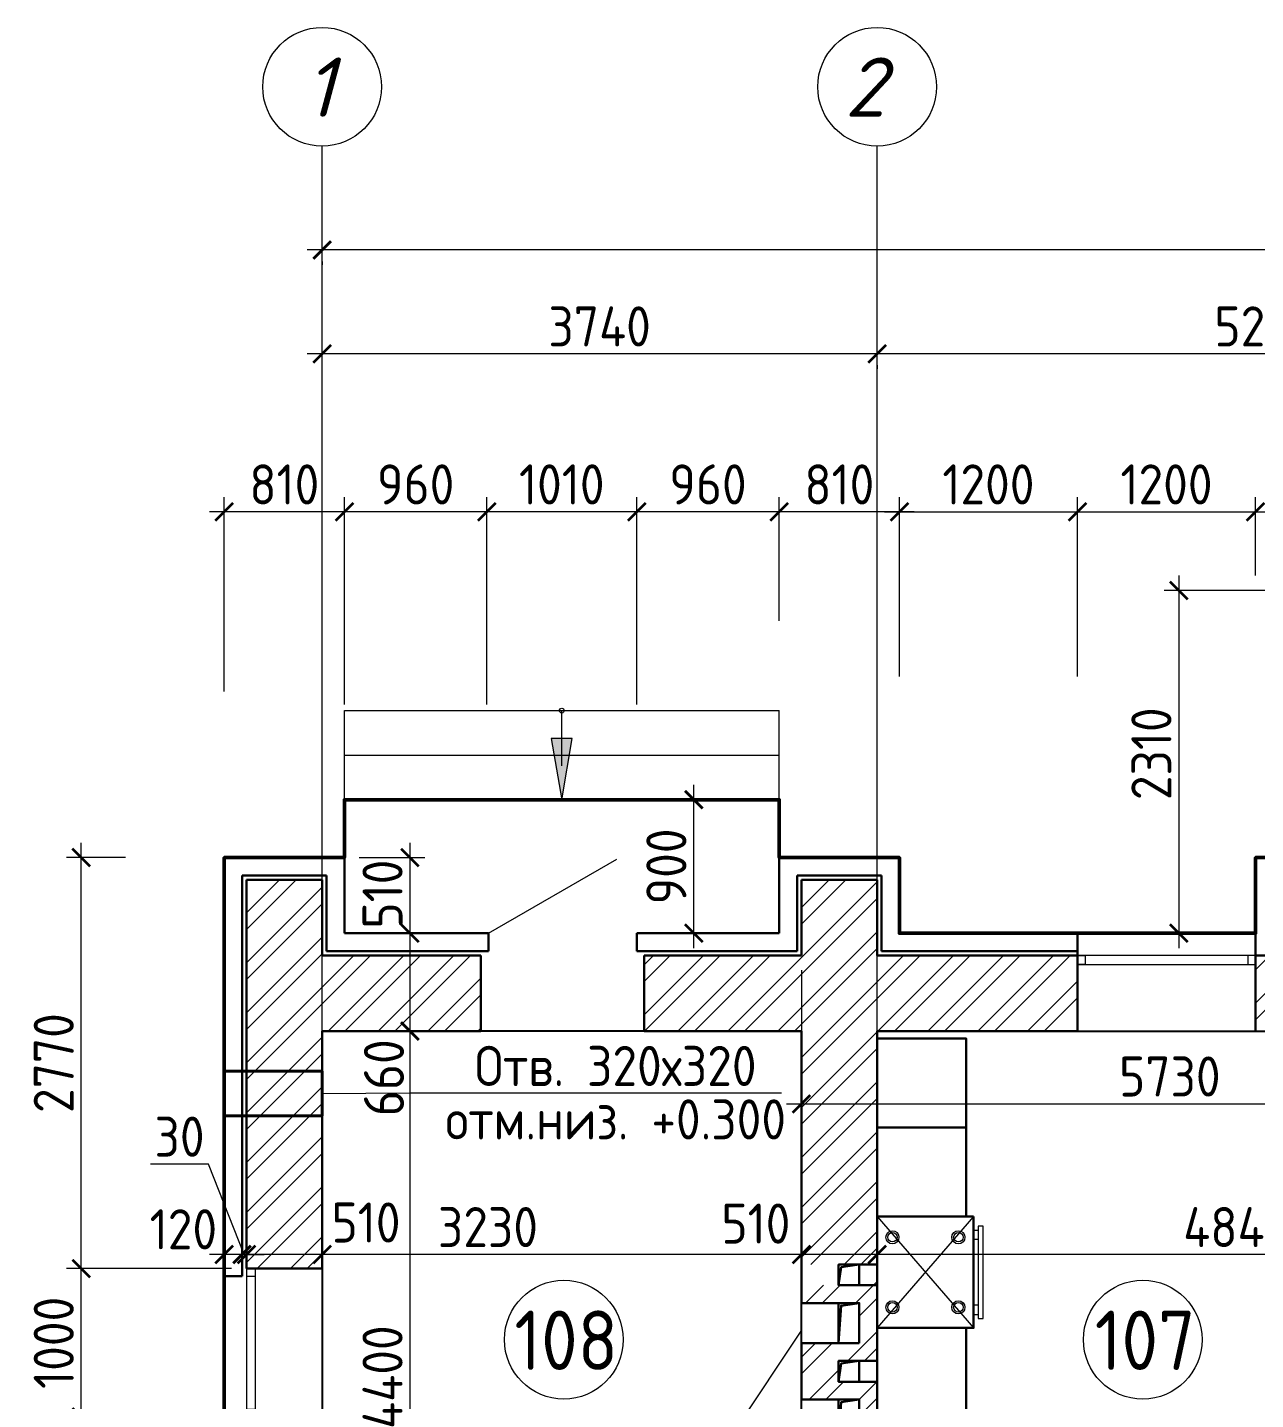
# Model space of a CAD drawing. Header units: millimetres. Extents: x 854812 to 1164625, y 589925 to 823301.
# Drawn here: x 958457 to 966733, y 739779 to 749027 of the extents above; entities that cross this region are included whole.
import ezdxf
from ezdxf.enums import TextEntityAlignment as Align

# ---------------------------------------------------------------- set-up
doc = ezdxf.new("R2010")
doc.units = ezdxf.units.MM
doc.layers.get('Defpoints').update_dxf_attribs({"color": 40})
for name, color, linetype, lineweight in [('АР_Штрих_материалы', 27, 'Continuous', 9), ('ДВЕРИ', 184, 'Continuous', 18), ('задание', 31, 'Continuous', 15), ('задание ОВ', 6, 'Continuous', 40), ('МЕБЕЛЬ_ОБОРУДОВАНИЕ', 242, 'Continuous', 30), ('окна', 132, 'Continuous', 18), ('размеры', 215, 'Continuous', 13), ('стены', 172, 'Continuous', 30), ('текст', 7, 'Continuous', 13), ('УКАЗАТЕЛЬ', 6, 'Continuous', 13)]:
    doc.layers.add(name, color=color, linetype=linetype, lineweight=lineweight)
doc.styles.add('GOST 2.304', font='isocpeur.ttf', dxfattribs={"width": 0.9})
doc.styles.add('Isocpeur', font='isocpeui.ttf')
doc.dimstyles.new('1', dxfattribs={"dimscale": 100, "dimtxt": 2.7, "dimasz": 1.2, "dimexe": 1, "dimexo": 1, "dimgap": 0.5, "dimtad": 1, "dimdec": 0, "dimzin": 0, "dimdsep": 46, "dimtxsty": 'GOST 2.304', "dimblk": 'ARCHTICK', "dimcen": 0.09, "dimdle": 1, "dimclrd": 256, "dimclre": 256, "dimclrt": 7, "dimadec": 0, "dimazin": 0, "dimtfac": 1, "dimtdec": 0, "dimtmove": 1, "dimatfit": 3, "dimldrblk": 'ARCHTICK', "dimfxl": 100, "dimtolj": 1, "dimtzin": 0, "dimlwd": 5, "dimlwe": 5, "dimarcsym": 1})

# ---------------------------------------------------------------- blocks, each defined once
blk = doc.blocks.new('_ArchTick')
at = {"color": 0, "linetype": 'ByBlock', "const_width": 0.15}
blk.add_lwpolyline([(-0.5, -0.5), (0.5, 0.5)], dxfattribs=at)
blk = doc.blocks.new('*D39')
at = {"layer": 'Defpoints', "color": 0, "ltscale": 0.1}
for p in [(960592.5, 743431.9), (960868.3, 742921.9), (961034.4, 742921.9)]:
    blk.add_point(p, dxfattribs=at)
at = {"layer": 'размеры', "lineweight": 5, "ltscale": 0.1}
for p, q in [((961034.4, 743531.9), (961034.4, 742821.9)), ((960692.5, 743431.9), (961134.4, 743431.9)), ((960968.3, 742921.9), (961134.4, 742921.9))]:
    blk.add_line(p, q, dxfattribs=at)
at = {"layer": 'размеры', "lineweight": 5, "ltscale": 0.1, "xscale": 120, "yscale": 120, "zscale": 120}
for p, rotation in [((961034.4, 743431.9), 90), ((961034.4, 742921.9), 270)]:
    blk.add_blockref('_ArchTick', p, dxfattribs=dict(at, rotation=rotation))
at = {"layer": 'размеры', "color": 7, "ltscale": 0.1, "insert": (960849.4, 743185.4), "char_height": 270, "attachment_point": 5, "rotation": 90, "style": 'GOST 2.304'}
blk.add_mtext('\\A1;510', dxfattribs=at)
blk = doc.blocks.new('*D40')
at = {"layer": 'Defpoints', "color": 0, "ltscale": 0.1}
for p in [(961341.3, 742921.9), (960383.3, 742262.1), (961034.4, 742262.1)]:
    blk.add_point(p, dxfattribs=at)
at = {"layer": 'размеры', "lineweight": 5, "ltscale": 0.1}
for p, q in [((961034.4, 743021.9), (961034.4, 742162.1)), ((961241.3, 742921.9), (960934.4, 742921.9)), ((960483.3, 742262.1), (961134.4, 742262.1))]:
    blk.add_line(p, q, dxfattribs=at)
at = {"layer": 'размеры', "lineweight": 5, "ltscale": 0.1, "xscale": 120, "yscale": 120, "zscale": 120}
for p, rotation in [((961034.4, 742921.9), 90), ((961034.4, 742262.1), 270)]:
    blk.add_blockref('_ArchTick', p, dxfattribs=dict(at, rotation=rotation))
at = {"layer": 'размеры', "color": 7, "ltscale": 0.1, "insert": (960859.2, 741947.7), "char_height": 270, "attachment_point": 5, "rotation": 90, "style": 'GOST 2.304'}
blk.add_mtext('\\A1;660', dxfattribs=at)
blk = doc.blocks.new('*D47')
at = {"layer": 'Defpoints', "color": 0, "ltscale": 0.1}
for p in [(964182.5, 741582.1), (969022.5, 741582.1), (964182.5, 740756.4)]:
    blk.add_point(p, dxfattribs=at)
at = {"layer": 'размеры', "lineweight": 5, "ltscale": 0.1}
for p, q in [((964182.5, 741482.1), (964182.5, 740656.4)), ((969022.5, 741482.1), (969022.5, 740656.4)), ((969122.5, 740756.4), (964082.5, 740756.4))]:
    blk.add_line(p, q, dxfattribs=at)
at = {"layer": 'размеры', "lineweight": 5, "ltscale": 0.1, "xscale": 120, "yscale": 120, "zscale": 120, "rotation": 180}
blk.add_blockref('_ArchTick', (964182.5, 740756.4), dxfattribs=at)
at = {"layer": 'размеры', "lineweight": 5, "ltscale": 0.1, "xscale": 120, "yscale": 120, "zscale": 120}
blk.add_blockref('_ArchTick', (969022.5, 740756.4), dxfattribs=at)
at = {"layer": 'размеры', "color": 7, "ltscale": 0.1, "insert": (966602.5, 740941.4), "char_height": 270, "attachment_point": 5, "style": 'GOST 2.304'}
blk.add_mtext('\\A1;4840', dxfattribs=at)
blk = doc.blocks.new('*D54')
at = {"layer": 'Defpoints', "color": 0, "ltscale": 0.1}
for p in [(959932.5, 740756.4), (959932.5, 740756.4), (960442.4, 740692.7)]:
    blk.add_point(p, dxfattribs=at)
at = {"layer": 'размеры', "lineweight": 5, "ltscale": 0.1}
for p, q in [((960442.4, 740792.7), (960442.4, 740856.4)), ((960542.4, 740756.4), (959832.5, 740756.4))]:
    blk.add_line(p, q, dxfattribs=at)
at = {"layer": 'размеры', "lineweight": 5, "ltscale": 0.1, "xscale": 120, "yscale": 120, "zscale": 120, "rotation": 180}
blk.add_blockref('_ArchTick', (959932.5, 740756.4), dxfattribs=at)
at = {"layer": 'размеры', "lineweight": 5, "ltscale": 0.1, "xscale": 120, "yscale": 120, "zscale": 120}
blk.add_blockref('_ArchTick', (960442.4, 740756.4), dxfattribs=at)
at = {"layer": 'размеры', "color": 7, "ltscale": 0.1, "insert": (960738.2, 740972.2), "char_height": 270, "attachment_point": 5, "style": 'GOST 2.304'}
blk.add_mtext('\\A1;510', dxfattribs=at)
blk = doc.blocks.new('*D55')
at = {"layer": 'Defpoints', "color": 0, "ltscale": 0.1}
for p in [(959902.5, 740756.4), (959902.5, 740756.4), (959932.5, 740780.9)]:
    blk.add_point(p, dxfattribs=at)
at = {"layer": 'размеры', "lineweight": 5, "ltscale": 0.1}
for p, q in [((959677.4, 741365.5), (959285.8, 741365.5)), ((959917.5, 740756.4), (959677.4, 741365.5)), ((959902.5, 740756.4), (959782.5, 740756.4)), ((959932.5, 740756.4), (959902.5, 740756.4)), ((959932.5, 740756.4), (959902.5, 740756.4)), ((959932.5, 740756.4), (960052.5, 740756.4)), ((959932.5, 740680.9), (959932.5, 740656.4))]:
    blk.add_line(p, q, dxfattribs=at)
at = {"layer": 'размеры', "lineweight": 5, "ltscale": 0.1, "xscale": 120, "yscale": 120, "zscale": 120}
blk.add_blockref('_ArchTick', (959902.5, 740756.4), dxfattribs=at)
at = {"layer": 'размеры', "lineweight": 5, "ltscale": 0.1, "xscale": 120, "yscale": 120, "zscale": 120, "rotation": 180}
blk.add_blockref('_ArchTick', (959932.5, 740756.4), dxfattribs=at)
at = {"layer": 'размеры', "color": 7, "ltscale": 0.1, "insert": (959481.6, 741550.5), "char_height": 270, "attachment_point": 5, "style": 'GOST 2.304'}
blk.add_mtext('\\A1;30', dxfattribs=at)
blk = doc.blocks.new('*D56')
at = {"layer": 'Defpoints', "color": 0, "ltscale": 0.1}
for p in [(959782.5, 740756.4), (959902.5, 740756.4), (959782.5, 740669.6)]:
    blk.add_point(p, dxfattribs=at)
at = {"layer": 'размеры', "lineweight": 5, "ltscale": 0.1}
for p, q in [((959782.5, 740769.6), (959782.5, 740856.4)), ((960002.5, 740756.4), (959682.5, 740756.4))]:
    blk.add_line(p, q, dxfattribs=at)
at = {"layer": 'размеры', "lineweight": 5, "ltscale": 0.1, "xscale": 120, "yscale": 120, "zscale": 120, "rotation": 180}
blk.add_blockref('_ArchTick', (959782.5, 740756.4), dxfattribs=at)
at = {"layer": 'размеры', "lineweight": 5, "ltscale": 0.1, "xscale": 120, "yscale": 120, "zscale": 120}
blk.add_blockref('_ArchTick', (959902.5, 740756.4), dxfattribs=at)
at = {"layer": 'размеры', "color": 7, "ltscale": 0.1, "insert": (959507.7, 740926.3), "char_height": 270, "attachment_point": 5, "style": 'GOST 2.304'}
blk.add_mtext('\\A1;120', dxfattribs=at)
blk = doc.blocks.new('*D63')
at = {"layer": 'Defpoints', "color": 0, "ltscale": 0.1}
for p in [(966732.5, 745761.8), (965532.5, 745231.6), (966732.5, 745231.9)]:
    blk.add_point(p, dxfattribs=at)
at = {"layer": 'размеры', "lineweight": 5, "ltscale": 0.1}
for p, q in [((965532.5, 745331.6), (965532.5, 745861.8)), ((966732.5, 745331.9), (966732.5, 745861.8)), ((965432.5, 745761.8), (966832.5, 745761.8))]:
    blk.add_line(p, q, dxfattribs=at)
at = {"layer": 'размеры', "lineweight": 5, "ltscale": 0.1, "xscale": 120, "yscale": 120, "zscale": 120, "rotation": 180}
blk.add_blockref('_ArchTick', (965532.5, 745761.8), dxfattribs=at)
at = {"layer": 'размеры', "lineweight": 5, "ltscale": 0.1, "xscale": 120, "yscale": 120, "zscale": 120}
blk.add_blockref('_ArchTick', (966732.5, 745761.8), dxfattribs=at)
at = {"layer": 'размеры', "color": 7, "ltscale": 0.1, "insert": (966132.5, 745946.8), "char_height": 270, "attachment_point": 5, "style": 'GOST 2.304'}
blk.add_mtext('\\A1;1200', dxfattribs=at)
blk = doc.blocks.new('*D62')
at = {"layer": 'Defpoints', "color": 0, "ltscale": 0.1}
for p in [(967542.5, 745761.8), (966732.5, 745231.9), (967542.5, 745231.9)]:
    blk.add_point(p, dxfattribs=at)
at = {"layer": 'размеры', "lineweight": 5, "ltscale": 0.1}
for p, q in [((966732.5, 745331.9), (966732.5, 745861.8)), ((967542.5, 745331.9), (967542.5, 745861.8)), ((966632.5, 745761.8), (967642.5, 745761.8))]:
    blk.add_line(p, q, dxfattribs=at)
at = {"layer": 'размеры', "lineweight": 5, "ltscale": 0.1, "xscale": 120, "yscale": 120, "zscale": 120, "rotation": 180}
blk.add_blockref('_ArchTick', (966732.5, 745761.8), dxfattribs=at)
at = {"layer": 'размеры', "lineweight": 5, "ltscale": 0.1, "xscale": 120, "yscale": 120, "zscale": 120}
blk.add_blockref('_ArchTick', (967542.5, 745761.8), dxfattribs=at)
at = {"layer": 'размеры', "color": 7, "ltscale": 0.1, "insert": (967137.5, 745946.8), "char_height": 270, "attachment_point": 5, "style": 'GOST 2.304'}
blk.add_mtext('\\A1;810', dxfattribs=at)
blk = doc.blocks.new('*D64')
at = {"layer": 'Defpoints', "color": 0, "ltscale": 0.1}
for p in [(963522.5, 745761.8), (963522.5, 745231.9), (964332.5, 745231.9)]:
    blk.add_point(p, dxfattribs=at)
at = {"layer": 'размеры', "lineweight": 5, "ltscale": 0.1}
for p, q in [((963522.5, 745331.9), (963522.5, 745861.8)), ((964332.5, 745331.9), (964332.5, 745861.8)), ((964432.5, 745761.8), (963422.5, 745761.8))]:
    blk.add_line(p, q, dxfattribs=at)
at = {"layer": 'размеры', "lineweight": 5, "ltscale": 0.1, "xscale": 120, "yscale": 120, "zscale": 120, "rotation": 180}
blk.add_blockref('_ArchTick', (963522.5, 745761.8), dxfattribs=at)
at = {"layer": 'размеры', "lineweight": 5, "ltscale": 0.1, "xscale": 120, "yscale": 120, "zscale": 120}
blk.add_blockref('_ArchTick', (964332.5, 745761.8), dxfattribs=at)
at = {"layer": 'размеры', "color": 7, "ltscale": 0.1, "insert": (963927.5, 745946.8), "char_height": 270, "attachment_point": 5, "style": 'GOST 2.304'}
blk.add_mtext('\\A1;810', dxfattribs=at)
blk = doc.blocks.new('*D65')
at = {"layer": 'Defpoints', "color": 0, "ltscale": 0.1}
for p in [(959782.5, 745761.8), (960592.5, 745589.9), (959782.5, 744451.1)]:
    blk.add_point(p, dxfattribs=at)
at = {"layer": 'размеры', "lineweight": 5, "ltscale": 0.1}
for p, q in [((959782.5, 744551.1), (959782.5, 745861.8)), ((960592.5, 745689.9), (960592.5, 745861.8)), ((960692.5, 745761.8), (959682.5, 745761.8))]:
    blk.add_line(p, q, dxfattribs=at)
at = {"layer": 'размеры', "lineweight": 5, "ltscale": 0.1, "xscale": 120, "yscale": 120, "zscale": 120, "rotation": 180}
blk.add_blockref('_ArchTick', (959782.5, 745761.8), dxfattribs=at)
at = {"layer": 'размеры', "lineweight": 5, "ltscale": 0.1, "xscale": 120, "yscale": 120, "zscale": 120}
blk.add_blockref('_ArchTick', (960592.5, 745761.8), dxfattribs=at)
at = {"layer": 'размеры', "color": 7, "ltscale": 0.1, "insert": (960187.5, 745946.8), "char_height": 270, "attachment_point": 5, "style": 'GOST 2.304'}
blk.add_mtext('\\A1;810', dxfattribs=at)
blk = doc.blocks.new('*D66')
at = {"layer": 'Defpoints', "color": 0, "ltscale": 0.1}
for p in [(962947.2, 743821.9), (963042.5, 743821.9), (963042.5, 742921.9)]:
    blk.add_point(p, dxfattribs=at)
at = {"layer": 'размеры', "lineweight": 5, "ltscale": 0.1}
for p, q in [((962947.2, 742821.9), (962947.2, 743921.9)), ((962942.5, 743821.9), (962847.2, 743821.9)), ((962942.5, 742921.9), (962847.2, 742921.9))]:
    blk.add_line(p, q, dxfattribs=at)
at = {"layer": 'размеры', "lineweight": 5, "ltscale": 0.1, "xscale": 120, "yscale": 120, "zscale": 120}
for p, rotation in [((962947.2, 743821.9), 90), ((962947.2, 742921.9), 270)]:
    blk.add_blockref('_ArchTick', p, dxfattribs=dict(at, rotation=rotation))
at = {"layer": 'размеры', "color": 7, "ltscale": 0.1, "insert": (962762.2, 743371.9), "char_height": 270, "attachment_point": 5, "rotation": 90, "style": 'GOST 2.304'}
blk.add_mtext('\\A1;900', dxfattribs=at)
blk = doc.blocks.new('*D68')
at = {"layer": 'Defpoints', "color": 0, "ltscale": 0.1}
for p in [(963672.5, 741478.8), (964182.5, 741473.9), (963672.5, 740756.4)]:
    blk.add_point(p, dxfattribs=at)
at = {"layer": 'размеры', "lineweight": 5, "ltscale": 0.1}
for p, q in [((963672.5, 741378.8), (963672.5, 740656.4)), ((964182.5, 741373.9), (964182.5, 740656.4)), ((964282.5, 740756.4), (963572.5, 740756.4))]:
    blk.add_line(p, q, dxfattribs=at)
at = {"layer": 'размеры', "lineweight": 5, "ltscale": 0.1, "xscale": 120, "yscale": 120, "zscale": 120, "rotation": 180}
blk.add_blockref('_ArchTick', (963672.5, 740756.4), dxfattribs=at)
at = {"layer": 'размеры', "lineweight": 5, "ltscale": 0.1, "xscale": 120, "yscale": 120, "zscale": 120}
blk.add_blockref('_ArchTick', (964182.5, 740756.4), dxfattribs=at)
at = {"layer": 'размеры', "color": 7, "ltscale": 0.1, "insert": (963365.5, 740964.8), "char_height": 270, "attachment_point": 5, "style": 'GOST 2.304'}
blk.add_mtext('\\A1;510', dxfattribs=at)
blk = doc.blocks.new('*D69')
at = {"layer": 'Defpoints', "color": 0, "ltscale": 0.1}
for p in [(960442.4, 741582.1), (963672.5, 741582.1), (960442.4, 740756.4)]:
    blk.add_point(p, dxfattribs=at)
at = {"layer": 'размеры', "lineweight": 5, "ltscale": 0.1}
for p, q in [((960442.4, 741482.1), (960442.4, 740656.4)), ((963672.5, 741482.1), (963672.5, 740656.4)), ((963772.5, 740756.4), (960342.4, 740756.4))]:
    blk.add_line(p, q, dxfattribs=at)
at = {"layer": 'размеры', "lineweight": 5, "ltscale": 0.1, "xscale": 120, "yscale": 120, "zscale": 120, "rotation": 180}
blk.add_blockref('_ArchTick', (960442.4, 740756.4), dxfattribs=at)
at = {"layer": 'размеры', "lineweight": 5, "ltscale": 0.1, "xscale": 120, "yscale": 120, "zscale": 120}
blk.add_blockref('_ArchTick', (963672.5, 740756.4), dxfattribs=at)
at = {"layer": 'размеры', "color": 7, "ltscale": 0.1, "insert": (961559.9, 740941.4), "char_height": 270, "attachment_point": 5, "style": 'GOST 2.304'}
blk.add_mtext('\\A1;3230', dxfattribs=at)
blk = doc.blocks.new('*D70')
at = {"layer": 'Defpoints', "color": 0, "ltscale": 0.1}
for p in [(960881.5, 742262.1), (960881.5, 737861.9), (961034.4, 737861.9)]:
    blk.add_point(p, dxfattribs=at)
at = {"layer": 'размеры', "lineweight": 5, "ltscale": 0.1}
for p, q in [((961034.4, 742362.1), (961034.4, 737761.9)), ((960981.5, 742262.1), (961134.4, 742262.1)), ((960981.5, 737861.9), (961134.4, 737861.9))]:
    blk.add_line(p, q, dxfattribs=at)
at = {"layer": 'размеры', "lineweight": 5, "ltscale": 0.1, "xscale": 120, "yscale": 120, "zscale": 120}
for p, rotation in [((961034.4, 742262.1), 90), ((961034.4, 737861.9), 270)]:
    blk.add_blockref('_ArchTick', p, dxfattribs=dict(at, rotation=rotation))
at = {"layer": 'размеры', "color": 7, "ltscale": 0.1, "insert": (960849.4, 739930), "char_height": 270, "attachment_point": 5, "rotation": 90, "style": 'GOST 2.304'}
blk.add_mtext('\\A1;4400', dxfattribs=at)
blk = doc.blocks.new('*D77')
at = {"layer": 'Defpoints', "color": 0}
for p in [(960442.5, 747549.8), (960442.5, 747526.6), (977612.5, 747549.8)]:
    blk.add_point(p, dxfattribs=at)
at = {"layer": 'размеры', "lineweight": 5}
for p, q in [((977712.5, 747526.6), (960342.5, 747526.6)), ((960442.5, 747449.8), (960442.5, 747426.6)), ((977612.5, 747449.8), (977612.5, 747426.6))]:
    blk.add_line(p, q, dxfattribs=at)
at = {"layer": 'размеры', "lineweight": 5, "xscale": 120, "yscale": 120, "zscale": 120, "rotation": 180}
blk.add_blockref('_ArchTick', (960442.5, 747526.6), dxfattribs=at)
at = {"layer": 'размеры', "lineweight": 5, "xscale": 120, "yscale": 120, "zscale": 120}
blk.add_blockref('_ArchTick', (977612.5, 747526.6), dxfattribs=at)
at = {"layer": 'размеры', "color": 7, "insert": (968533.5, 747711.6), "char_height": 270, "attachment_point": 5, "style": 'GOST 2.304'}
blk.add_mtext('\\A1;17170', dxfattribs=at)
blk = doc.blocks.new('*D81')
at = {"layer": 'Defpoints', "color": 0}
for p in [(964182.5, 746849.8), (969402.5, 746849.8), (964182.5, 746826.6)]:
    blk.add_point(p, dxfattribs=at)
at = {"layer": 'размеры', "lineweight": 5}
for p, q in [((969502.5, 746826.6), (964082.5, 746826.6)), ((964182.5, 746749.8), (964182.5, 746726.6)), ((969402.5, 746749.8), (969402.5, 746726.6))]:
    blk.add_line(p, q, dxfattribs=at)
at = {"layer": 'размеры', "lineweight": 5, "xscale": 120, "yscale": 120, "zscale": 120, "rotation": 180}
blk.add_blockref('_ArchTick', (964182.5, 746826.6), dxfattribs=at)
at = {"layer": 'размеры', "lineweight": 5, "xscale": 120, "yscale": 120, "zscale": 120}
blk.add_blockref('_ArchTick', (969402.5, 746826.6), dxfattribs=at)
at = {"layer": 'размеры', "color": 7, "insert": (966792.5, 747011.6), "char_height": 270, "attachment_point": 5, "style": 'GOST 2.304'}
blk.add_mtext('\\A1;5220', dxfattribs=at)
blk = doc.blocks.new('*D82')
at = {"layer": 'Defpoints', "color": 0, "ltscale": 0.1}
for p in [(960442.5, 746826.6), (960442.5, 746467.1), (964182.5, 746467.1)]:
    blk.add_point(p, dxfattribs=at)
at = {"layer": 'размеры', "lineweight": 5, "ltscale": 0.1}
for p, q in [((960442.5, 746567.1), (960442.5, 746926.6)), ((964182.5, 746567.1), (964182.5, 746926.6)), ((964282.5, 746826.6), (960342.5, 746826.6))]:
    blk.add_line(p, q, dxfattribs=at)
at = {"layer": 'размеры', "lineweight": 5, "ltscale": 0.1, "xscale": 120, "yscale": 120, "zscale": 120, "rotation": 180}
blk.add_blockref('_ArchTick', (960442.5, 746826.6), dxfattribs=at)
at = {"layer": 'размеры', "lineweight": 5, "ltscale": 0.1, "xscale": 120, "yscale": 120, "zscale": 120}
blk.add_blockref('_ArchTick', (964182.5, 746826.6), dxfattribs=at)
at = {"layer": 'размеры', "color": 7, "ltscale": 0.1, "insert": (962312.5, 747011.6), "char_height": 270, "attachment_point": 5, "style": 'GOST 2.304'}
blk.add_mtext('\\A1;3740', dxfattribs=at)
blk = doc.blocks.new('*D116')
at = {"layer": 'Defpoints', "color": 0, "ltscale": 0.1}
for p in [(962562.5, 745761.8), (963522.5, 744928.3), (962562.5, 744363.8)]:
    blk.add_point(p, dxfattribs=at)
at = {"layer": 'размеры', "lineweight": 5, "ltscale": 0.1}
for p, q in [((962562.5, 744463.8), (962562.5, 745861.8)), ((963522.5, 745028.3), (963522.5, 745861.8)), ((963622.5, 745761.8), (962462.5, 745761.8))]:
    blk.add_line(p, q, dxfattribs=at)
at = {"layer": 'размеры', "lineweight": 5, "ltscale": 0.1, "xscale": 120, "yscale": 120, "zscale": 120, "rotation": 180}
blk.add_blockref('_ArchTick', (962562.5, 745761.8), dxfattribs=at)
at = {"layer": 'размеры', "lineweight": 5, "ltscale": 0.1, "xscale": 120, "yscale": 120, "zscale": 120}
blk.add_blockref('_ArchTick', (963522.5, 745761.8), dxfattribs=at)
at = {"layer": 'размеры', "color": 7, "ltscale": 0.1, "insert": (963042.5, 745946.8), "char_height": 270, "attachment_point": 5, "style": 'GOST 2.304'}
blk.add_mtext('\\A1;960', dxfattribs=at)
blk = doc.blocks.new('*D117')
at = {"layer": 'Defpoints', "color": 0, "ltscale": 0.1}
for p in [(961552.5, 745761.8), (961552.5, 744363.8), (962562.5, 744363.5)]:
    blk.add_point(p, dxfattribs=at)
at = {"layer": 'размеры', "lineweight": 5, "ltscale": 0.1}
for p, q in [((961552.5, 744463.8), (961552.5, 745861.8)), ((962562.5, 744463.5), (962562.5, 745861.8)), ((962662.5, 745761.8), (961452.5, 745761.8))]:
    blk.add_line(p, q, dxfattribs=at)
at = {"layer": 'размеры', "lineweight": 5, "ltscale": 0.1, "xscale": 120, "yscale": 120, "zscale": 120, "rotation": 180}
blk.add_blockref('_ArchTick', (961552.5, 745761.8), dxfattribs=at)
at = {"layer": 'размеры', "lineweight": 5, "ltscale": 0.1, "xscale": 120, "yscale": 120, "zscale": 120}
blk.add_blockref('_ArchTick', (962562.5, 745761.8), dxfattribs=at)
at = {"layer": 'размеры', "color": 7, "ltscale": 0.1, "insert": (962057.5, 745946.8), "char_height": 270, "attachment_point": 5, "style": 'GOST 2.304'}
blk.add_mtext('\\A1;1010', dxfattribs=at)
blk = doc.blocks.new('*D118')
at = {"layer": 'Defpoints', "color": 0, "ltscale": 0.1}
for p in [(960592.5, 745761.8), (960592.5, 744363.8), (961552.5, 744363.8)]:
    blk.add_point(p, dxfattribs=at)
at = {"layer": 'размеры', "lineweight": 5, "ltscale": 0.1}
for p, q in [((960592.5, 744463.8), (960592.5, 745861.8)), ((961552.5, 744463.8), (961552.5, 745861.8)), ((961652.5, 745761.8), (960492.5, 745761.8))]:
    blk.add_line(p, q, dxfattribs=at)
at = {"layer": 'размеры', "lineweight": 5, "ltscale": 0.1, "xscale": 120, "yscale": 120, "zscale": 120, "rotation": 180}
blk.add_blockref('_ArchTick', (960592.5, 745761.8), dxfattribs=at)
at = {"layer": 'размеры', "lineweight": 5, "ltscale": 0.1, "xscale": 120, "yscale": 120, "zscale": 120}
blk.add_blockref('_ArchTick', (961552.5, 745761.8), dxfattribs=at)
at = {"layer": 'размеры', "color": 7, "ltscale": 0.1, "insert": (961072.5, 745946.8), "char_height": 270, "attachment_point": 5, "style": 'GOST 2.304'}
blk.add_mtext('\\A1;960', dxfattribs=at)
blk = doc.blocks.new('*D119')
at = {"layer": 'Defpoints', "color": 0, "ltscale": 0.1}
for p in [(968742.5, 745231.9), (966215.6, 742921.9), (966662.1, 742921.9)]:
    blk.add_point(p, dxfattribs=at)
at = {"layer": 'размеры', "lineweight": 5, "ltscale": 0.1}
for p, q in [((966215.6, 745331.9), (966215.6, 742821.9)), ((968642.5, 745231.9), (966115.6, 745231.9)), ((966562.1, 742921.9), (966115.6, 742921.9))]:
    blk.add_line(p, q, dxfattribs=at)
at = {"layer": 'размеры', "lineweight": 5, "ltscale": 0.1, "xscale": 120, "yscale": 120, "zscale": 120}
for p, rotation in [((966215.6, 745231.9), 90), ((966215.6, 742921.9), 270)]:
    blk.add_blockref('_ArchTick', p, dxfattribs=dict(at, rotation=rotation))
at = {"layer": 'размеры', "color": 7, "ltscale": 0.1, "insert": (966030.6, 744131.5), "char_height": 270, "attachment_point": 5, "rotation": 90, "style": 'GOST 2.304'}
blk.add_mtext('\\A1;2310', dxfattribs=at)
blk = doc.blocks.new('ок1000')
at = {"layer": 'окна', "ltscale": 0.1}
for p, q in [((962542.1, 736581.9), (962542.1, 735581.9)), ((961882.1, 736531.9), (961882.1, 735631.9))]:
    blk.add_line(p, q, dxfattribs=at)
for points in [[(962092.1, 735581.9), (962092.1, 736581.9), (962032.1, 736581.9), (962032.1, 735581.9)], [(962092.1, 736529.9), (962092.1, 736581.9), (962032.1, 736581.9), (962032.1, 736529.9)], [(962092.1, 735633.9), (962092.1, 735581.9), (962032.1, 735581.9), (962032.1, 735633.9)]]:
    blk.add_lwpolyline(points, close=True, dxfattribs=at)
blk = doc.blocks.new('*D315')
at = {"layer": 'Defpoints', "color": 0, "ltscale": 0.1}
for p in [(958818.8, 740661.4), (959932.5, 740661.4), (959932.5, 739661.4)]:
    blk.add_point(p, dxfattribs=at)
at = {"layer": 'размеры', "lineweight": 5, "ltscale": 0.1}
for p, q in [((958818.8, 739561.4), (958818.8, 740761.4)), ((959832.5, 740661.4), (958718.8, 740661.4)), ((959832.5, 739661.4), (958718.8, 739661.4))]:
    blk.add_line(p, q, dxfattribs=at)
at = {"layer": 'размеры', "lineweight": 5, "ltscale": 0.1, "xscale": 120, "yscale": 120, "zscale": 120}
for p, rotation in [((958818.8, 740661.4), 90), ((958818.8, 739661.4), 270)]:
    blk.add_blockref('_ArchTick', p, dxfattribs=dict(at, rotation=rotation))
at = {"layer": 'размеры', "color": 7, "ltscale": 0.1, "insert": (958633.8, 740161.4), "char_height": 270, "attachment_point": 5, "rotation": 90, "style": 'GOST 2.304'}
blk.add_mtext('\\A1;1000', dxfattribs=at)
blk = doc.blocks.new('*D316')
at = {"layer": 'Defpoints', "color": 0, "ltscale": 0.1}
for p in [(958818.8, 743431.9), (959217, 743431.9), (959932.5, 740661.4)]:
    blk.add_point(p, dxfattribs=at)
at = {"layer": 'размеры', "lineweight": 5, "ltscale": 0.1}
for p, q in [((958818.8, 740561.4), (958818.8, 743531.9)), ((959117, 743431.9), (958718.8, 743431.9)), ((959832.5, 740661.4), (958718.8, 740661.4))]:
    blk.add_line(p, q, dxfattribs=at)
at = {"layer": 'размеры', "lineweight": 5, "ltscale": 0.1, "xscale": 120, "yscale": 120, "zscale": 120}
for p, rotation in [((958818.8, 743431.9), 90), ((958818.8, 740661.4), 270)]:
    blk.add_blockref('_ArchTick', p, dxfattribs=dict(at, rotation=rotation))
at = {"layer": 'размеры', "color": 7, "ltscale": 0.1, "insert": (958633.8, 742046.6), "char_height": 270, "attachment_point": 5, "rotation": 90, "style": 'GOST 2.304'}
blk.add_mtext('\\A1;2770', dxfattribs=at)
blk = doc.blocks.new('*D338')
at = {"layer": 'Defpoints', "color": 0, "ltscale": 0.1}
for p in [(965532.5, 745761.8), (964332.5, 744552.2), (965532.5, 744552.2)]:
    blk.add_point(p, dxfattribs=at)
at = {"layer": 'размеры', "lineweight": 5, "ltscale": 0.1}
for p, q in [((964332.5, 744652.2), (964332.5, 745861.8)), ((965532.5, 744652.2), (965532.5, 745861.8)), ((964232.5, 745761.8), (965632.5, 745761.8))]:
    blk.add_line(p, q, dxfattribs=at)
at = {"layer": 'размеры', "lineweight": 5, "ltscale": 0.1, "xscale": 120, "yscale": 120, "zscale": 120, "rotation": 180}
blk.add_blockref('_ArchTick', (964332.5, 745761.8), dxfattribs=at)
at = {"layer": 'размеры', "lineweight": 5, "ltscale": 0.1, "xscale": 120, "yscale": 120, "zscale": 120}
blk.add_blockref('_ArchTick', (965532.5, 745761.8), dxfattribs=at)
at = {"layer": 'размеры', "color": 7, "ltscale": 0.1, "insert": (964932.5, 745946.8), "char_height": 270, "attachment_point": 5, "style": 'GOST 2.304'}
blk.add_mtext('\\A1;1200', dxfattribs=at)
blk = doc.blocks.new('*D1349')
at = {"layer": 'Defpoints', "color": 0, "ltscale": 0.1}
for p in [(963672.5, 742771.9), (969402.5, 742771.6), (969402.5, 741771.3)]:
    blk.add_point(p, dxfattribs=at)
at = {"layer": 'размеры', "lineweight": 5, "ltscale": 0.1}
for p, q in [((963672.5, 742671.9), (963672.5, 741671.3)), ((969402.5, 742671.6), (969402.5, 741671.3)), ((963572.5, 741771.3), (969502.5, 741771.3))]:
    blk.add_line(p, q, dxfattribs=at)
at = {"layer": 'размеры', "lineweight": 5, "ltscale": 0.1, "xscale": 120, "yscale": 120, "zscale": 120, "rotation": 180}
blk.add_blockref('_ArchTick', (963672.5, 741771.3), dxfattribs=at)
at = {"layer": 'размеры', "lineweight": 5, "ltscale": 0.1, "xscale": 120, "yscale": 120, "zscale": 120}
blk.add_blockref('_ArchTick', (969402.5, 741771.3), dxfattribs=at)
at = {"layer": 'размеры', "color": 7, "ltscale": 0.1, "insert": (966154.8, 741956.3), "char_height": 270, "attachment_point": 5, "style": 'GOST 2.304'}
blk.add_mtext('\\A1;5730', dxfattribs=at)

msp = doc.modelspace()

# ---------------------------------------------------------------- hatches: boundary and pattern name
at = {"layer": 'АР_Штрих_материалы', "ltscale": 100}
h = msp.add_hatch(dxfattribs=at)
h.set_pattern_fill('ANSI32', color=256, scale=25, style=0)
h.paths.add_polyline_path([(961512.5, 742771.9), (960442.5, 742771.9), (960442.5, 743281.9), (959932.5, 743281.9), (959932.5, 740661.4), (960442.5, 740661.4), (960442.5, 742262.1), (961512.5, 742262.1)])
h.paths.add_polyline_path([(967592.5, 742771.9), (967392.5, 742771.9), (967392.5, 743281.9), (966882.5, 743281.9), (966882.5, 742771.9), (966732.5, 742771.9), (966732.5, 742262), (967592.5, 742262.1)], flags=17)
h.paths.add_polyline_path([(969402.5, 744061.9), (970752.5, 744061.9), (970752.5, 744571.6), (969402.5, 744571.6), (969402.5, 745081.6), (968892.5, 745081.6), (968892.5, 742771.9), (968692.5, 742771.9), (968692.5, 742262.1), (969022.5, 742262.1), (969022.5, 741232.1), (969402.5, 741232.1)])
h.paths.add_polyline_path([(972762.5, 744571.9), (972612.5, 744571.9), (972612.5, 745081.9), (972102.5, 745081.9), (972102.5, 744571.9), (971952.5, 744571.9), (971952.5, 744061.9), (972762.5, 744061.9)])
h.paths.add_polyline_path([(975872.5, 742771.9), (973812.5, 742771.9), (973812.5, 742921.9), (973302.5, 742921.9), (973302.5, 742261.9), (975872.5, 742261.9)])
h.paths.add_polyline_path([(978632.5, 742771.9), (976872.5, 742771.9), (976872.5, 742261.9), (977612.5, 742261.9), (977612.5, 742261.6), (977612.5, 742111.9), (978122.5, 742111.9), (978122.5, 742261.9), (978632.5, 742261.9)])
h.paths.add_polyline_path([(978632.5, 739661.6), (978122.5, 739661.6), (978122.5, 739811.6), (977612.5, 739811.6), (977612.5, 739001.6), (978122.5, 739001.6), (978122.5, 739152), (978632.5, 739152.1)])
h.paths.add_polyline_path([(978112.5, 739541.6), (978252.5, 739541.6), (978252.5, 739272), (978112.5, 739272)], flags=16)
h.paths.add_polyline_path([(978372.5, 739541.6), (978512.5, 739541.6), (978512.5, 739272), (978372.5, 739272)], flags=16)
h.paths.add_polyline_path([(977072.5, 737861.9), (973802.5, 737861.9), (973802.5, 737741.9), (973802.5, 737601.9), (973662.5, 737601.9), (973662.5, 737741.9), (973662.5, 737861.9), (972192.5, 737861.9), (972192.5, 736261.4), (973792.5, 736261.4), (973792.5, 736381.4), (972572.5, 736381.4), (972572.5, 737481.6), (973402.5, 737481.8), (973402.5, 737601.9), (973402.5, 737741.9), (973542.5, 737741.9), (973542.5, 737601.9), (973542.5, 737481.8), (973672.5, 737481.9), (973672.5, 737241.4), (973792.5, 737241.4), (973792.5, 737481.9), (973922.5, 737481.9), (973922.5, 737601.9), (973922.5, 737741.9), (974062.5, 737741.9), (974062.5, 737601.9), (974062.5, 737481.9), (976412.5, 737481.9), (976412.5, 736601.9), (976922.5, 736601.9), (976922.5, 737481.6), (977072.5, 737481.6)])
edge = h.paths.add_edge_path()
edge.add_line((976922.5, 735601.9), (976412.5, 735601.9))
edge.add_line((976412.5, 735601.9), (976412.5, 735381.9))
edge.add_line((976412.5, 735381.9), (973734.9, 735381.9))
edge.add_arc((973671, 735776.7), 400, 260.8044, 279.1956, ccw=False)
edge.add_line((973607.1, 735381.9), (972572.5, 735381.9))
edge.add_line((972572.5, 735381.9), (972572.5, 735451.4))
edge.add_line((972572.5, 735451.4), (972192.5, 735451.4))
edge.add_line((972192.5, 735451.4), (972192.5, 734941.4))
edge.add_line((972192.5, 734941.4), (972572.5, 734941.4))
edge.add_line((972572.5, 734941.4), (972572.5, 735261.9))
edge.add_line((972572.5, 735261.9), (976412.5, 735261.9))
edge.add_line((976412.5, 735261.9), (976412.5, 732542.3))
edge.add_line((976412.5, 732542.3), (976922.5, 732542.3))
edge.add_line((976922.5, 732542.3), (976922.5, 735601.9))
h.paths.add_polyline_path([(964182.5, 739508.9), (964182.2, 739778.9), (964062.2, 739778.9), (964062.2, 739508.9), (963672.5, 739508.9), (963672.5, 739778.9), (964182.2, 739778.9), (964182.2, 739898.9), (963922.2, 739898.9), (963922.2, 740038.9), (964182.5, 740038.9), (964182.5, 742261.9), (965532.5, 742262), (965532.5, 742771.9), (964182.5, 742771.9), (964182.5, 743281.9), (963672.5, 743281.9), (963672.5, 742771.9), (962612.5, 742771.9), (962612.5, 742262.1), (963672.5, 742262.1), (963672.5, 740688.9), (964062.5, 740688.9), (964062.5, 740548.9), (963672.5, 740548.9), (963672.5, 740428.9), (964062.5, 740428.9), (964062.5, 740158.9), (963672.5, 740158.9), (963672.5, 737861.9), (962512.5, 737861.9), (962512.5, 737481.6), (963672.5, 737481.6), (963672.5, 737351.9), (965292.6, 737351.9), (965292.6, 737481.6), (967032.5, 737481.6), (967032.5, 736151.9), (966612.5, 736151.9), (966612.5, 736031.9), (967032.5, 736031.9), (967032.5, 735771.9), (967152.5, 735771.9), (967152.5, 737481.6), (969402.5, 737481.6), (969402.5, 738891.9), (969022.5, 738891.9), (969022.5, 737861.9), (964182.5, 737861.9)])
at = {"layer": 'текст', "ltscale": 0.1}
h = msp.add_hatch(color=7, dxfattribs=at)
h.dxf.hatch_style = 1
h.paths.add_polyline_path([(962057.5, 744234.7), (961986.8, 744234.7), (962057.5, 743821.9), (962128.1, 744234.7)])

# ---------------------------------------------------------------- linework, layer by layer
at = {"layer": 'Defpoints', "color": 1, "lineweight": 50, "ltscale": 0.1}
msp.add_lwpolyline([(959782.5, 729491.6), (959782.5, 743431.9), (960592.5, 743431.9), (960592.5, 743821.9), (963522.5, 743821.9), (963522.5, 743431.9), (964332.5, 743431.9), (964332.5, 742921.9), (966732.5, 742921.9), (966732.5, 743431.9), (967542.5, 743431.9), (967542.5, 743821.9), (968742.5, 743821.9), (968742.5, 745231.6), (969552.5, 745231.6), (969552.5, 744721.6), (971952.5, 744721.6), (971952.5, 745231.9), (972762.5, 745231.9), (972762.5, 744721.9), (973962.5, 744721.9), (973962.5, 742921.9), (978782.5, 742921.9)], dxfattribs=at)
at = {"layer": 'Defpoints', "ltscale": 0.1}
for points in [[(963672.5, 742262.1), (960442.5, 742262.1), (960442.5, 737861.9), (963672.5, 737861.9)], [(969212.5, 738891.9), (969022.5, 738891.9), (969022.5, 737861.9), (964182.5, 737861.9), (964182.5, 742261.9), (969022.5, 742262.1), (969022.5, 741232.1), (969212.5, 741232.1)]]:
    msp.add_lwpolyline(points, close=True, dxfattribs=at)
at = {"layer": 'ДВЕРИ', "ltscale": 0.1}
msp.add_line((961562.5, 742921.9), (962428.7, 743421.9), dxfattribs=at)
at = {"layer": 'задание'}
msp.add_lwpolyline([(960442.5, 741841.8), (961031, 741847.2), (963539.1, 741847.2)], dxfattribs=at)
at = {"layer": 'задание ОВ', "ltscale": 40}
msp.add_lwpolyline([(959782.5, 741991.8), (960442.5, 741991.8), (960442.5, 741691.8), (959782.5, 741691.8)], close=True, dxfattribs=at)
at = {"layer": 'МЕБЕЛЬ_ОБОРУДОВАНИЕ', "color": 44, "lineweight": 13, "true_color": 0xab6317}
for p, q in [((964182.6, 741011.6), (964832.6, 740261.6)), ((964832.6, 741011.6), (964182.6, 740261.6)), ((964832.6, 740921.1), (964864.4, 740921.1)), ((964864.4, 740857.6), (964832.6, 740857.6)), ((964864.4, 740415.6), (964832.6, 740415.6)), ((964832.6, 740352.1), (964864.4, 740352.1))]:
    msp.add_line(p, q, dxfattribs=at)
at = {"layer": 'МЕБЕЛЬ_ОБОРУДОВАНИЕ', "color": 44, "true_color": 0xab6317}
for points in [[(964182.5, 742211.6), (964782.5, 742211.6), (964782.5, 741611.6), (964182.5, 741611.6)], [(964182.6, 741611.6), (964782.6, 741611.6), (964782.6, 741011.6), (964182.6, 741011.6)], [(964832.6, 741011.6), (964182.6, 741011.6), (964182.6, 740261.6), (964832.6, 740261.6)], [(964182.6, 739661.6), (964782.6, 739661.6), (964782.6, 740261.6), (964182.6, 740261.6)]]:
    msp.add_lwpolyline(points, close=True, dxfattribs=at)
msp.add_lwpolyline([(964832.6, 741011.6), (964832.6, 740261.6)], dxfattribs=at)
at = {"layer": 'МЕБЕЛЬ_ОБОРУДОВАНИЕ', "color": 44, "lineweight": 13, "true_color": 0xab6317}
msp.add_lwpolyline([(964896.1, 740948.1), (964864.4, 740948.1), (964864.4, 740325.1), (964896.1, 740325.1)], close=True, dxfattribs=at)
for centre, radius in [((964285.4, 740872.6), 44.3), ((964285.4, 740872.6), 31.8), ((964729.9, 740872.6), 44.3), ((964729.9, 740872.6), 31.8), ((964285.4, 740400.5), 44.3), ((964285.4, 740400.5), 31.8), ((964729.9, 740400.5), 44.3), ((964729.9, 740400.5), 31.8)]:
    msp.add_circle(centre, radius, dxfattribs=at)
at = {"layer": 'окна', "ltscale": 0.1}
for p, q in [((966732.5, 742921.9), (965532.5, 742921.9)), ((966682.5, 742921.9), (965582.5, 742921.9)), ((966732.5, 742261.9), (965532.5, 742261.9))]:
    msp.add_line(p, q, dxfattribs=at)
for points in [[(965532.5, 742711.9), (966732.5, 742711.9), (966732.5, 742771.9), (965532.5, 742771.9)], [(965584.5, 742711.9), (965532.5, 742711.9), (965532.5, 742771.9), (965584.5, 742771.9)], [(966680.5, 742711.9), (966732.5, 742711.9), (966732.5, 742771.9), (966680.5, 742771.9)]]:
    msp.add_lwpolyline(points, close=True, dxfattribs=at)
at = {"layer": 'размеры', "ltscale": 0.1}
for p, q in [((960442.5, 741482.2), (960442.5, 748226.6)), ((964182.5, 741093.6), (964182.5, 748226.6))]:
    msp.add_line(p, q, dxfattribs=at)
at = {"layer": 'стены', "ltscale": 0.1}
for p, q in [((959782.5, 743431.9), (959782.5, 740611.4)), ((959782.5, 743431.9), (960592.5, 743431.9)), ((960592.5, 742921.9), (960592.5, 743431.9)), ((963522.5, 742921.9), (963522.5, 743431.9)), ((963522.5, 743431.9), (964332.5, 743431.9)), ((964332.5, 742921.9), (964332.5, 743431.9)), ((966732.5, 742262), (966732.5, 743431.9)), ((966732.5, 743431.9), (967542.5, 743431.9)), ((959902.5, 743311.9), (959902.5, 740611.4)), ((959902.5, 743311.9), (960472.5, 743311.9)), ((959932.5, 743281.9), (959932.5, 740661.4)), ((959932.5, 743281.9), (960442.5, 743281.9)), ((960442.5, 743281.9), (960442.5, 742771.9)), ((960472.5, 742801.9), (960472.5, 743311.9)), ((963642.5, 743311.9), (964212.5, 743311.9)), ((963642.5, 742801.9), (963642.5, 743311.9)), ((963672.5, 743281.9), (964182.5, 743281.9)), ((963672.5, 742771.9), (963672.5, 743281.9)), ((964182.5, 742771.9), (964182.5, 743281.9)), ((964212.5, 742801.9), (964212.5, 743311.9)), ((960592.5, 742921.9), (961562.5, 742921.9)), ((961562.5, 742922.1), (961562.5, 742801.9)), ((962562.5, 742922.1), (962562.5, 742801.9)), ((962562.5, 742921.9), (963522.5, 742921.9)), ((964332.5, 742921.9), (965532.5, 742921.9)), ((965532.5, 742262), (965532.5, 742921.9)), ((960472.5, 742801.9), (961562.5, 742801.9)), ((962562.5, 742801.9), (963642.5, 742801.9)), ((964212.5, 742801.9), (965532.5, 742801.9)), ((960442.5, 742771.9), (961512.5, 742771.9)), ((961512.5, 742772.1), (961512.5, 742262.1)), ((962612.5, 742772.1), (962612.5, 742262.1)), ((962612.5, 742771.9), (963672.5, 742771.9)), ((964182.5, 742771.9), (965532.5, 742771.9)), ((966732.5, 742771.9), (966882.5, 742771.9)), ((960442.5, 742262.1), (961512.5, 742262.1)), ((960442.5, 740661.4), (960442.5, 742262.1)), ((962612.5, 742262.1), (963672.5, 742262.1)), ((963672.5, 740428.9), (963672.5, 742261.9)), ((965532.5, 742261.9), (964182.5, 742261.9)), ((964182.5, 740038.9), (964182.5, 742261.9)), ((959932.5, 740661.4), (960442.5, 740661.4)), ((964182.8, 740688.9), (964062.5, 740688.9)), ((959782.5, 740611.4), (959902.5, 740611.4)), ((964182.8, 740548.9), (964062.5, 740548.9)), ((963922.5, 740428.9), (963672.5, 740428.9)), ((963922.5, 740158.9), (963672.5, 740158.9)), ((963672.5, 739778.9), (963672.5, 740158.9)), ((964182.5, 740038.9), (964062.2, 740038.9)), ((964182.5, 739898.9), (964062.2, 739898.9)), ((964182.5, 737861.9), (964182.5, 739898.9)), ((963922.6, 739778.9), (963672.5, 739778.9))]:
    msp.add_line(p, q, dxfattribs=at)
for points in [[(964062.5, 740548.9), (964062.5, 740688.9), (963922.5, 740688.9), (963922.5, 740548.9)], [(964062.5, 740158.9), (964062.5, 740428.9), (963922.5, 740428.9), (963922.5, 740158.9)], [(964062.2, 739898.9), (964062.2, 740038.9), (963922.2, 740038.9), (963922.2, 739898.9)], [(964062.2, 739508.9), (964062.2, 739778.9), (963922.2, 739778.9), (963922.2, 739508.9)]]:
    msp.add_lwpolyline(points, close=True, dxfattribs=at)
for points in [[(964062.5, 740688.9), (963939.9, 740671), (963922.5, 740548.9)], [(964062.5, 740428.9), (963939.9, 740411), (963922.5, 740158.9)], [(964062.2, 740038.9), (963939.6, 740021), (963922.2, 739898.9)], [(964062.2, 739778.9), (963939.6, 739761), (963922.2, 739508.9)]]:
    msp.add_lwpolyline(points, dxfattribs=at)
at = {"layer": 'текст', "color": 7, "ltscale": 0.1}
msp.add_lwpolyline([(962057.5, 744050.7), (962057.5, 744421.9)], dxfattribs=at)
msp.add_lwpolyline([(962057.5, 744234.7), (961986.8, 744234.7), (962057.5, 743821.9), (962128.1, 744234.7)], close=True, dxfattribs=at)
at = {"layer": 'текст', "color": 7}
for centre in [(960442.5, 748626.6), (964182.5, 748626.6), (962071.1, 740182.6), (965972.3, 740182.6)]:
    msp.add_circle(centre, 400, dxfattribs=at)
at = {"layer": 'текст', "color": 7, "ltscale": 0.1}
msp.add_circle((962057.5, 744421.9), 15.9, dxfattribs=at)
at = {"layer": 'УКАЗАТЕЛЬ', "ltscale": 0.1}
for p, q in [((960592.5, 743431.9), (960592.5, 744421.9)), ((960592.5, 744421.9), (963522.5, 744421.9)), ((963522.5, 743431.9), (963522.5, 744421.9)), ((960592.5, 744121.9), (963522.5, 744121.9)), ((960592.5, 743821.9), (963522.5, 743821.9))]:
    msp.add_line(p, q, dxfattribs=at)
at = {"layer": 'УКАЗАТЕЛЬ', "ltscale": 75}
msp.add_line((963672.5, 740247), (962940.2, 739148.1), dxfattribs=at)

# ---------------------------------------------------------------- block references
at = {"layer": 'стены', "ltscale": 0.1}
msp.add_blockref('ок1000', (-2099.5, 4079.5), dxfattribs=at)

# ---------------------------------------------------------------- texts
at = {"layer": 'задание', "insert": (962420.9, 741847.2), "char_height": 270, "width": 2773.05, "attachment_point": 5, "line_spacing_factor": 0.8, "style": 'GOST 2.304'}
msp.add_mtext('Отв. 320х320\\Pотм.низ. +0.300', dxfattribs=at)
at = {"layer": 'текст', "color": 7, "style": 'Isocpeur'}
for s, p in [('1', (960423.5, 748424.2)), ('2', (964100.2, 748424.2))]:
    msp.add_text(s, height=400, dxfattribs=at).set_placement(p, align=Align.CENTER)
at = {"layer": 'текст', "color": 7, "style": 'GOST 2.304', "width": 0.9}
for s, p in [('108', (962087.2, 739978.4)), ('107', (965988.4, 739978.4))]:
    msp.add_text(s, height=400, dxfattribs=at).set_placement(p, align=Align.CENTER)

# ---------------------------------------------------------------- dimensions: what is measured, and where the dimension line sits
at = {"layer": 'размеры'}
dim = msp.add_linear_dim(base=(960442.5, 747526.6), p1=(977612.5, 747549.8), p2=(960442.5, 747549.8), angle=180, dimstyle='1', dxfattribs=at)
dim.commit()
dim.dimension.update_dxf_attribs({"geometry": '*D77', "text_midpoint": (968533.5, 747526.6), "dimtype": 160})
at = {"layer": 'размеры', "ltscale": 0.1}
for base, p1, p2, angle, picture, middle in [((960442.5, 746826.6), (964182.5, 746467.1), (960442.5, 746467.1), 180, '*D82', (962312.5, 747011.6)), ((959782.5, 745761.8), (960592.5, 745589.9), (959782.5, 744451.1), 180, '*D65', (960187.5, 745946.8)), ((960592.5, 745761.8), (961552.5, 744363.8), (960592.5, 744363.8), 180, '*D118', (961072.5, 745946.8)), ((961552.5, 745761.8), (962562.5, 744363.5), (961552.5, 744363.8), 180, '*D117', (962057.5, 745946.8)), ((962562.5, 745761.8), (963522.5, 744928.3), (962562.5, 744363.8), 180, '*D116', (963042.5, 745946.8)), ((963522.5, 745761.8), (964332.5, 745231.9), (963522.5, 745231.9), 180, '*D64', (963927.5, 745946.8)), ((967542.5, 745761.8), (966732.5, 745231.9), (967542.5, 745231.9), 0, '*D62', (967137.5, 745946.8)), ((964182.5, 740756.4), (969022.5, 741582.1), (964182.5, 741582.1), 180, '*D47', (966602.5, 740941.4))]:
    dim = msp.add_linear_dim(base=base, p1=p1, p2=p2, angle=angle, dimstyle='1', dxfattribs=at)
    dim.commit()
    dim.dimension.update_dxf_attribs({"geometry": picture, "text_midpoint": middle})
at = {"layer": 'размеры'}
dim = msp.add_linear_dim(base=(964182.5, 746826.6), p1=(969402.5, 746849.8), p2=(964182.5, 746849.8), angle=180, dimstyle='1', dxfattribs=at)
dim.commit()
dim.dimension.update_dxf_attribs({"geometry": '*D81', "text_midpoint": (966792.5, 747011.6)})
at = {"layer": 'размеры', "ltscale": 0.1}
dim = msp.add_linear_dim(base=(965532.5, 745761.8), p1=(964332.5, 744552.2), p2=(965532.5, 744552.2), dimstyle='1', dxfattribs=at)
dim.commit()
dim.dimension.update_dxf_attribs({"geometry": '*D338', "text_midpoint": (964932.5, 745946.8)})
for base, p1, p2, angle, picture, middle in [((966732.5, 745761.8), (965532.5, 745231.6), (966732.5, 745231.9), 0, '*D63', (966132.5, 745761.8)), ((966215.6, 742921.9), (968742.5, 745231.9), (966662.1, 742921.9), 90, '*D119', (966215.6, 744131.5)), ((962947.2, 743821.9), (963042.5, 742921.9), (963042.5, 743821.9), 90, '*D66', (962947.2, 743371.9)), ((961034.4, 742921.9), (960592.5, 743431.9), (960868.3, 742921.9), 90, '*D39', (961034.4, 743185.4)), ((961034.4, 737861.9), (960881.5, 742262.1), (960881.5, 737861.9), 90, '*D70', (961034.4, 739930)), ((960442.4, 740756.4), (963672.5, 741582.1), (960442.4, 741582.1), 180, '*D69', (961559.9, 740756.4))]:
    dim = msp.add_linear_dim(base=base, p1=p1, p2=p2, angle=angle, dimstyle='1', dxfattribs=at)
    dim.commit()
    dim.dimension.update_dxf_attribs({"geometry": picture, "text_midpoint": middle, "dimtype": 160})
for base, p1, p2, picture, middle in [((958818.8023, 743431.8664), (959932.537, 740661.3877), (959216.9976, 743431.8664), '*D316', (958633.8023, 742046.627)), ((958818.8, 740661.4), (959932.5, 739661.4), (959932.5, 740661.4), '*D315', (958633.8, 740161.4))]:
    dim = msp.add_linear_dim(base=base, p1=p1, p2=p2, angle=90, dimstyle='1', override={"dimtmove": 1}, dxfattribs=at)
    dim.commit()
    dim.dimension.update_dxf_attribs({"geometry": picture, "text_midpoint": middle})
for base, p1, p2, angle, override, picture, middle in [((961034.4, 742262.1), (961341.3, 742921.9), (960383.3, 742262.1), 90, {"dimtmove": 2}, '*D40', (960859.2, 741947.7)), ((959902.5, 740756.4), (959932.5, 740780.9), (959902.5, 740756.4), 180, {"dimtmove": 1}, '*D55', (959627.4, 741365.5)), ((963672.5, 740756.4), (964182.5, 741473.9), (963672.5, 741478.8), 180, {"dimtmove": 2}, '*D68', (963365.5, 740964.8)), ((959932.5, 740756.4), (960442.4, 740692.7), (959932.5, 740756.4), 180, {"dimtmove": 2}, '*D54', (960738.2, 740972.2)), ((959782.5, 740756.4), (959902.5, 740756.4), (959782.5, 740669.6), 180, {"dimtmove": 2}, '*D56', (959507.7, 740926.3))]:
    dim = msp.add_linear_dim(base=base, p1=p1, p2=p2, angle=angle, dimstyle='1', override=override, dxfattribs=at)
    dim.commit()
    dim.dimension.update_dxf_attribs({"geometry": picture, "text_midpoint": middle, "dimtype": 160})
dim = msp.add_linear_dim(base=(969402.5, 741771.3), p1=(963672.5, 742771.9), p2=(969402.5, 742771.6), dimstyle='1', dxfattribs=at)
dim.commit()
dim.dimension.update_dxf_attribs({"geometry": '*D1349', "text_midpoint": (966154.8, 741771.3), "dimtype": 160})

doc.saveas('drawing.dxf')
